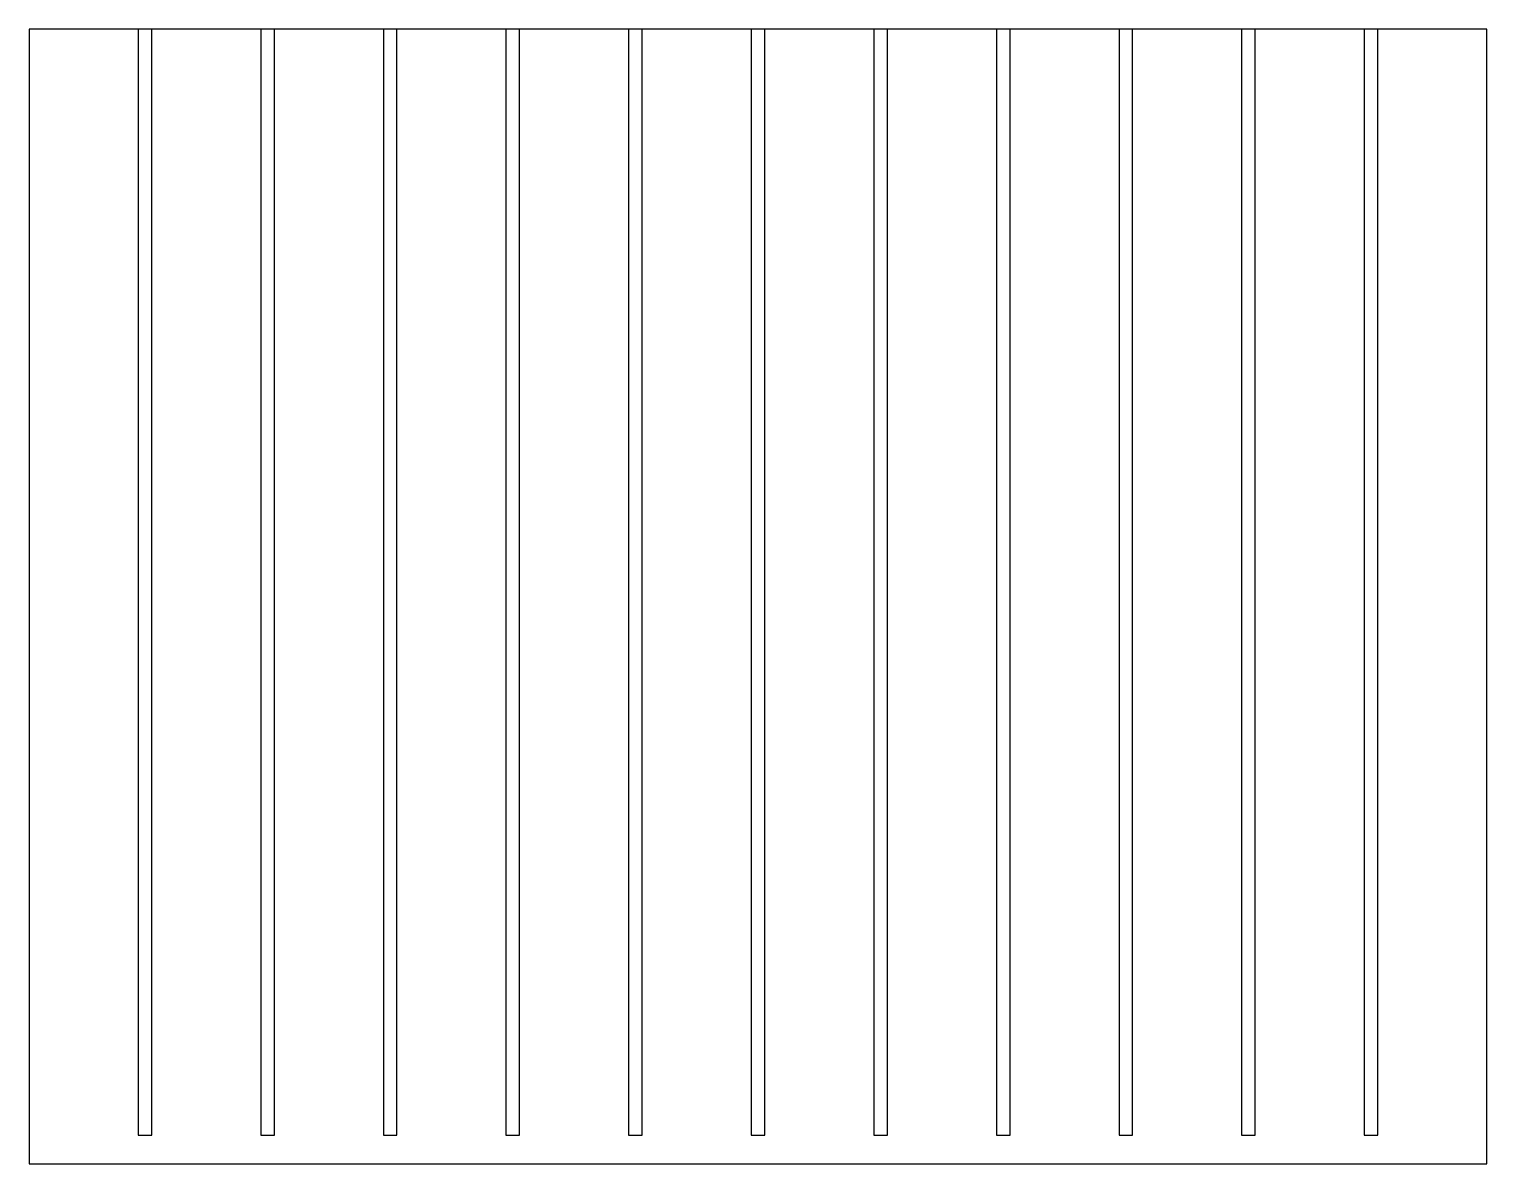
# Model space of a CAD drawing. Extents: x -336 to 309, y -270 to 232.
import ezdxf

# ---------------------------------------------------------------- set-up
doc = ezdxf.new("R2010")
doc.units = 0
doc.layers.get('0').update_dxf_attribs({"linetype": 'CONTINUOUS'})

msp = doc.modelspace()

# ---------------------------------------------------------------- linework, layer by layer
for p, q in [((-335.76, 232.08), (-335.76, -269.57)), ((-287.58, 232.08), (-335.76, 232.08)), ((-287.58, 232.08), (-287.58, -256.87)), ((-281.55, 232.08), (-287.58, 232.08)), ((-281.55, -256.87), (-281.55, 232.08)), ((-233.37, 232.08), (-281.55, 232.08)), ((-233.37, 232.08), (-233.37, -256.87)), ((-227.34, 232.08), (-233.37, 232.08)), ((-227.34, -256.87), (-227.34, 232.08)), ((-179.15, 232.08), (-227.34, 232.08)), ((-179.15, 232.08), (-179.15, -256.87)), ((-173.12, 232.08), (-179.15, 232.08)), ((-173.12, -256.87), (-173.12, 232.08)), ((-124.94, 232.08), (-173.12, 232.08)), ((-124.94, 232.08), (-124.94, -256.87)), ((-118.91, 232.08), (-124.94, 232.08)), ((-118.91, -256.87), (-118.91, 232.08)), ((-70.73, 232.08), (-118.91, 232.08)), ((-70.73, 232.08), (-70.73, -256.87)), ((-64.7, 232.08), (-70.73, 232.08)), ((-64.7, -256.87), (-64.7, 232.08)), ((-16.52, 232.08), (-64.7, 232.08)), ((-16.52, 232.08), (-16.52, -256.87)), ((-10.48, 232.08), (-16.52, 232.08)), ((-10.48, -256.87), (-10.48, 232.08)), ((37.7, 232.08), (-10.48, 232.08)), ((37.7, 232.08), (37.7, -256.87)), ((43.73, 232.08), (37.7, 232.08)), ((43.73, -256.87), (43.73, 232.08)), ((91.91, 232.08), (43.73, 232.08)), ((91.91, 232.08), (91.91, -256.87)), ((97.94, 232.08), (91.91, 232.08)), ((97.94, -256.87), (97.94, 232.08)), ((146.12, 232.08), (97.94, 232.08)), ((146.12, 232.08), (146.12, -256.87)), ((152.16, 232.08), (146.12, 232.08)), ((152.16, -256.87), (152.16, 232.08)), ((200.34, 232.08), (152.16, 232.08)), ((200.34, 232.08), (200.34, -256.87)), ((206.37, 232.08), (200.34, 232.08)), ((206.37, -256.87), (206.37, 232.08)), ((254.55, 232.08), (206.37, 232.08)), ((254.55, 232.08), (254.55, -256.87)), ((260.58, 232.08), (254.55, 232.08)), ((260.58, -256.87), (260.58, 232.08)), ((308.76, 232.08), (260.58, 232.08)), ((308.76, -269.57), (308.76, 232.08)), ((-287.58, -256.87), (-281.55, -256.87)), ((-233.37, -256.87), (-227.34, -256.87)), ((-179.15, -256.87), (-173.12, -256.87)), ((-124.94, -256.87), (-118.91, -256.87)), ((-70.73, -256.87), (-64.7, -256.87)), ((-16.52, -256.87), (-10.48, -256.87)), ((37.7, -256.87), (43.73, -256.87)), ((91.91, -256.87), (97.94, -256.87)), ((146.12, -256.87), (152.16, -256.87)), ((200.34, -256.87), (206.37, -256.87)), ((254.55, -256.87), (260.58, -256.87)), ((-335.76, -269.57), (308.76, -269.57))]:
    msp.add_line(p, q)

doc.saveas('drawing.dxf')
